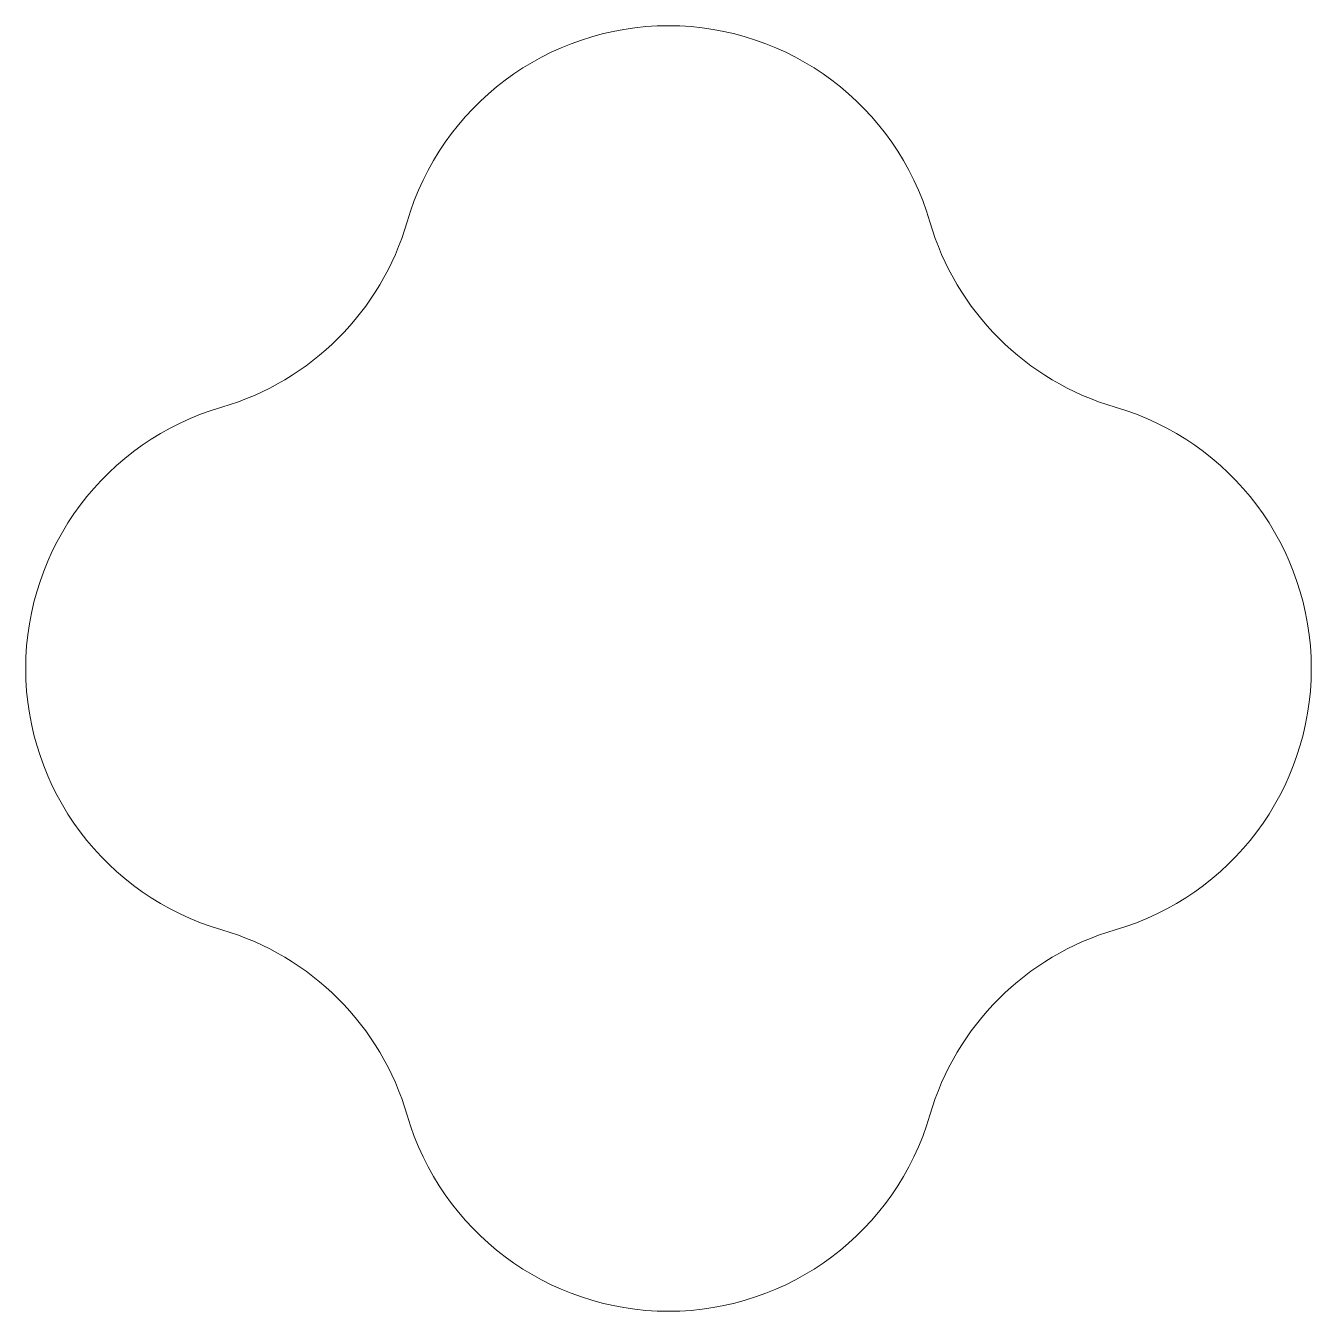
# Model space of a CAD drawing. Extents: x 254.5 to 339.5, y 167.5 to 252.5.
import ezdxf

# ---------------------------------------------------------------- set-up
doc = ezdxf.new("R2010")
doc.units = 0

msp = doc.modelspace()

# ---------------------------------------------------------------- linework, layer by layer
at = {"color": 7, "lineweight": 13}
for centre, start, end in [((297, 234.5), 16.234531, 163.765465), ((262.435486, 244.564514), 286.234531, 343.765469), ((331.564514, 244.564514), 196.234535, 253.765471), ((272.5, 210), 106.234529, 253.765471), ((321.5, 210), 286.234531, 73.765469), ((262.435486, 175.435486), 16.234531, 73.765469), ((331.564514, 175.435486), 106.234529, 163.765465), ((297, 185.5), 196.234535, 343.765469)]:
    msp.add_arc(centre, 18, start, end, dxfattribs=at)

doc.saveas('drawing.dxf')
